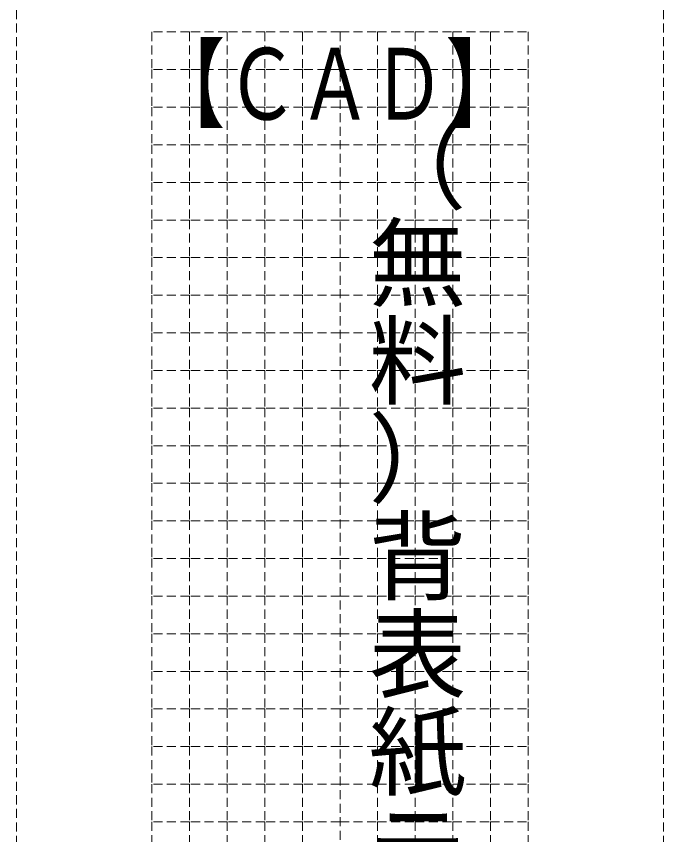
# Model space of a CAD drawing. Units: millimetres on the paper. Extents: x -148 to 223, y -210 to 210.
# Drawn here: x 136.6 to 222.6, y 2.2 to 111 of the extents above; entities that cross this region are included whole.
import ezdxf
from ezdxf.enums import TextEntityAlignment as Align

# ---------------------------------------------------------------- set-up
doc = ezdxf.new("R2010")
doc.units = ezdxf.units.MM
doc.linetypes.add('DASHED1', pattern=[1.8, 1.2, -0.6])
doc.layers.add('0-0', color=3, linetype='DASHED1', lineweight=9)
doc.styles.add('@ＭＳ ゴシック', font='')
doc.styles.add('ＭＳ ゴシック', font='')
doc.styles.get('@ＭＳ ゴシック').set_extended_font_data('@MS Gothic')
doc.styles.get('ＭＳ ゴシック').set_extended_font_data('MS Gothic')

msp = doc.modelspace()

# ---------------------------------------------------------------- linework, layer by layer
at = {"layer": '0-0'}
for p, q in [((136.58, -134.154), (136.58, 168.846)), ((222.58, -134.154), (222.58, 168.846)), ((169.58, 108.929), (169.58, 103.929)), ((174.58, 108.929), (174.58, 103.929)), ((179.58, 108.929), (179.58, -116.071)), ((184.58, 108.929), (184.58, 103.929)), ((189.58, 108.929), (189.58, 103.929)), ((159.58, 103.929), (154.58, 103.929)), ((154.58, 103.929), (154.58, 98.929)), ((164.58, 103.929), (159.58, 103.929)), ((159.58, 103.929), (159.58, 98.929)), ((169.58, 103.929), (164.58, 103.929)), ((164.58, 103.929), (164.58, 98.929)), ((169.58, 103.929), (169.58, 98.929)), ((174.58, 103.929), (174.58, 98.929)), ((184.58, 103.929), (184.58, 98.929)), ((189.58, 103.929), (194.58, 103.929)), ((189.58, 103.929), (189.58, 98.929)), ((194.58, 103.929), (199.58, 103.929)), ((194.58, 103.929), (194.58, 98.929)), ((199.58, 103.929), (204.58, 103.929)), ((199.58, 103.929), (199.58, 98.929)), ((204.58, 103.929), (204.58, 98.929)), ((169.58, 98.929), (169.58, 93.929)), ((174.58, 98.929), (174.58, 93.929)), ((184.58, 98.929), (184.58, 93.929)), ((189.58, 98.929), (189.58, 93.929)), ((169.58, 93.929), (169.58, 88.929)), ((174.58, 93.929), (174.58, 88.929)), ((184.58, 93.929), (184.58, 88.929)), ((189.58, 93.929), (189.58, 88.929)), ((169.58, 88.929), (169.58, 83.929)), ((174.58, 88.929), (174.58, 83.929)), ((184.58, 88.929), (184.58, 83.929)), ((189.58, 88.929), (189.58, 83.929)), ((169.58, 83.929), (169.58, 78.929)), ((174.58, 83.929), (174.58, 78.929)), ((184.58, 83.929), (184.58, 78.929)), ((189.58, 83.929), (189.58, 78.929)), ((169.58, 78.929), (169.58, 73.929)), ((174.58, 78.929), (174.58, 73.929)), ((184.58, 78.929), (184.58, 73.929)), ((189.58, 78.929), (189.58, 73.929)), ((169.58, 73.929), (169.58, 68.929)), ((174.58, 73.929), (174.58, 68.929)), ((184.58, 73.929), (184.58, 68.929)), ((189.58, 73.929), (189.58, 68.929)), ((169.58, 68.929), (169.58, 63.929)), ((174.58, 68.929), (174.58, 63.929)), ((184.58, 68.929), (184.58, 63.929)), ((189.58, 68.929), (189.58, 63.929)), ((169.58, 63.929), (169.58, 58.929)), ((174.58, 63.929), (174.58, 58.929)), ((184.58, 63.929), (184.58, 58.929)), ((189.58, 63.929), (189.58, 58.929)), ((169.58, 58.929), (169.58, 53.929)), ((174.58, 58.929), (174.58, 53.929)), ((184.58, 58.929), (184.58, 53.929)), ((189.58, 58.929), (189.58, 53.929)), ((169.58, 53.929), (169.58, 48.929)), ((174.58, 53.929), (174.58, 48.929)), ((184.58, 53.929), (184.58, 48.929)), ((189.58, 53.929), (189.58, 48.929)), ((169.58, 48.929), (169.58, 43.929)), ((174.58, 48.929), (174.58, 43.929)), ((184.58, 48.929), (184.58, 43.929)), ((189.58, 48.929), (189.58, 43.929)), ((169.58, 43.929), (169.58, 38.929)), ((174.58, 43.929), (174.58, 38.929)), ((184.58, 43.929), (184.58, 38.929)), ((189.58, 43.929), (189.58, 38.929)), ((169.58, 38.929), (169.58, 33.929)), ((174.58, 38.929), (174.58, 33.929)), ((184.58, 38.929), (184.58, 33.929)), ((189.58, 38.929), (189.58, 33.929)), ((169.58, 33.929), (169.58, 28.929)), ((174.58, 33.929), (174.58, 28.929)), ((184.58, 33.929), (184.58, 28.929)), ((189.58, 33.929), (189.58, 28.929)), ((169.58, 28.929), (169.58, 23.929)), ((174.58, 28.929), (174.58, 23.929)), ((184.58, 28.929), (184.58, 23.929)), ((189.58, 28.929), (189.58, 23.929)), ((169.58, 23.929), (169.58, 18.929)), ((174.58, 23.929), (174.58, 18.929)), ((184.58, 23.929), (184.58, 18.929)), ((189.58, 23.929), (189.58, 18.929)), ((169.58, 18.929), (169.58, 13.929)), ((174.58, 18.929), (174.58, 13.929)), ((184.58, 18.929), (184.58, 13.929)), ((189.58, 18.929), (189.58, 13.929)), ((169.58, 13.929), (169.58, 8.929)), ((174.58, 13.929), (174.58, 8.929)), ((184.58, 13.929), (184.58, 8.929)), ((189.58, 13.929), (189.58, 8.929)), ((169.58, 8.929), (169.58, 3.929)), ((174.58, 8.929), (174.58, 3.929)), ((184.58, 8.929), (184.58, 3.929)), ((189.58, 8.929), (189.58, 3.929)), ((169.58, 3.929), (169.58, -1.071)), ((174.58, 3.929), (174.58, -1.071)), ((184.58, 3.929), (184.58, -1.071)), ((189.58, 3.929), (189.58, -1.071))]:
    msp.add_line(p, q, dxfattribs=at)
for points in [[(159.58, 108.929), (154.58, 108.929), (154.58, 103.929)], [(164.58, 108.929), (159.58, 108.929), (159.58, 103.929)], [(169.58, 108.929), (164.58, 108.929), (164.58, 103.929)], [(179.58, 108.929), (174.58, 108.929), (169.58, 108.929)], [(179.58, 108.929), (184.58, 108.929), (189.58, 108.929)], [(189.58, 108.929), (194.58, 108.929), (194.58, 103.929)], [(194.58, 108.929), (199.58, 108.929), (199.58, 103.929)], [(199.58, 108.929), (204.58, 108.929), (204.58, 103.929)], [(179.58, 103.929), (174.58, 103.929), (169.58, 103.929)], [(179.58, 103.929), (184.58, 103.929), (189.58, 103.929)], [(159.58, 98.929), (154.58, 98.929), (154.58, 93.929)], [(164.58, 98.929), (159.58, 98.929), (159.58, 93.929)], [(169.58, 98.929), (164.58, 98.929), (164.58, 93.929)], [(179.58, 98.929), (174.58, 98.929), (169.58, 98.929)], [(179.58, 98.929), (184.58, 98.929), (189.58, 98.929)], [(189.58, 98.929), (194.58, 98.929), (194.58, 93.929)], [(194.58, 98.929), (199.58, 98.929), (199.58, 93.929)], [(199.58, 98.929), (204.58, 98.929), (204.58, 93.929)], [(159.58, 93.929), (154.58, 93.929), (154.58, 88.929)], [(164.58, 93.929), (159.58, 93.929), (159.58, 88.929)], [(169.58, 93.929), (164.58, 93.929), (164.58, 88.929)], [(179.58, 93.929), (174.58, 93.929), (169.58, 93.929)], [(179.58, 93.929), (184.58, 93.929), (189.58, 93.929)], [(189.58, 93.929), (194.58, 93.929), (194.58, 88.929)], [(194.58, 93.929), (199.58, 93.929), (199.58, 88.929)], [(199.58, 93.929), (204.58, 93.929), (204.58, 88.929)], [(159.58, 88.929), (154.58, 88.929), (154.58, 83.929)], [(164.58, 88.929), (159.58, 88.929), (159.58, 83.929)], [(169.58, 88.929), (164.58, 88.929), (164.58, 83.929)], [(179.58, 88.929), (174.58, 88.929), (169.58, 88.929)], [(179.58, 88.929), (184.58, 88.929), (189.58, 88.929)], [(189.58, 88.929), (194.58, 88.929), (194.58, 83.929)], [(194.58, 88.929), (199.58, 88.929), (199.58, 83.929)], [(199.58, 88.929), (204.58, 88.929), (204.58, 83.929)], [(159.58, 83.929), (154.58, 83.929), (154.58, 78.929)], [(164.58, 83.929), (159.58, 83.929), (159.58, 78.929)], [(169.58, 83.929), (164.58, 83.929), (164.58, 78.929)], [(179.58, 83.929), (174.58, 83.929), (169.58, 83.929)], [(179.58, 83.929), (184.58, 83.929), (189.58, 83.929)], [(189.58, 83.929), (194.58, 83.929), (194.58, 78.929)], [(194.58, 83.929), (199.58, 83.929), (199.58, 78.929)], [(199.58, 83.929), (204.58, 83.929), (204.58, 78.929)], [(159.58, 78.929), (154.58, 78.929), (154.58, 73.929)], [(164.58, 78.929), (159.58, 78.929), (159.58, 73.929)], [(169.58, 78.929), (164.58, 78.929), (164.58, 73.929)], [(179.58, 78.929), (174.58, 78.929), (169.58, 78.929)], [(179.58, 78.929), (184.58, 78.929), (189.58, 78.929)], [(189.58, 78.929), (194.58, 78.929), (194.58, 73.929)], [(194.58, 78.929), (199.58, 78.929), (199.58, 73.929)], [(199.58, 78.929), (204.58, 78.929), (204.58, 73.929)], [(159.58, 73.929), (154.58, 73.929), (154.58, 68.929)], [(164.58, 73.929), (159.58, 73.929), (159.58, 68.929)], [(169.58, 73.929), (164.58, 73.929), (164.58, 68.929)], [(179.58, 73.929), (174.58, 73.929), (169.58, 73.929)], [(179.58, 73.929), (184.58, 73.929), (189.58, 73.929)], [(189.58, 73.929), (194.58, 73.929), (194.58, 68.929)], [(194.58, 73.929), (199.58, 73.929), (199.58, 68.929)], [(199.58, 73.929), (204.58, 73.929), (204.58, 68.929)], [(159.58, 68.929), (154.58, 68.929), (154.58, 63.929)], [(164.58, 68.929), (159.58, 68.929), (159.58, 63.929)], [(169.58, 68.929), (164.58, 68.929), (164.58, 63.929)], [(179.58, 68.929), (174.58, 68.929), (169.58, 68.929)], [(179.58, 68.929), (184.58, 68.929), (189.58, 68.929)], [(189.58, 68.929), (194.58, 68.929), (194.58, 63.929)], [(194.58, 68.929), (199.58, 68.929), (199.58, 63.929)], [(199.58, 68.929), (204.58, 68.929), (204.58, 63.929)], [(159.58, 63.929), (154.58, 63.929), (154.58, 58.929)], [(164.58, 63.929), (159.58, 63.929), (159.58, 58.929)], [(169.58, 63.929), (164.58, 63.929), (164.58, 58.929)], [(179.58, 63.929), (174.58, 63.929), (169.58, 63.929)], [(179.58, 63.929), (184.58, 63.929), (189.58, 63.929)], [(189.58, 63.929), (194.58, 63.929), (194.58, 58.929)], [(194.58, 63.929), (199.58, 63.929), (199.58, 58.929)], [(199.58, 63.929), (204.58, 63.929), (204.58, 58.929)], [(159.58, 58.929), (154.58, 58.929), (154.58, 53.929)], [(164.58, 58.929), (159.58, 58.929), (159.58, 53.929)], [(169.58, 58.929), (164.58, 58.929), (164.58, 53.929)], [(179.58, 58.929), (174.58, 58.929), (169.58, 58.929)], [(179.58, 58.929), (184.58, 58.929), (189.58, 58.929)], [(189.58, 58.929), (194.58, 58.929), (194.58, 53.929)], [(194.58, 58.929), (199.58, 58.929), (199.58, 53.929)], [(199.58, 58.929), (204.58, 58.929), (204.58, 53.929)], [(159.58, 53.929), (154.58, 53.929), (154.58, 48.929)], [(164.58, 53.929), (159.58, 53.929), (159.58, 48.929)], [(169.58, 53.929), (164.58, 53.929), (164.58, 48.929)], [(179.58, 53.929), (174.58, 53.929), (169.58, 53.929)], [(179.58, 53.929), (184.58, 53.929), (189.58, 53.929)], [(189.58, 53.929), (194.58, 53.929), (194.58, 48.929)], [(194.58, 53.929), (199.58, 53.929), (199.58, 48.929)], [(199.58, 53.929), (204.58, 53.929), (204.58, 48.929)], [(159.58, 48.929), (154.58, 48.929), (154.58, 43.929)], [(164.58, 48.929), (159.58, 48.929), (159.58, 43.929)], [(169.58, 48.929), (164.58, 48.929), (164.58, 43.929)], [(179.58, 48.929), (174.58, 48.929), (169.58, 48.929)], [(179.58, 48.929), (184.58, 48.929), (189.58, 48.929)], [(189.58, 48.929), (194.58, 48.929), (194.58, 43.929)], [(194.58, 48.929), (199.58, 48.929), (199.58, 43.929)], [(199.58, 48.929), (204.58, 48.929), (204.58, 43.929)], [(159.58, 43.929), (154.58, 43.929), (154.58, 38.929)], [(164.58, 43.929), (159.58, 43.929), (159.58, 38.929)], [(169.58, 43.929), (164.58, 43.929), (164.58, 38.929)], [(179.58, 43.929), (174.58, 43.929), (169.58, 43.929)], [(179.58, 43.929), (184.58, 43.929), (189.58, 43.929)], [(189.58, 43.929), (194.58, 43.929), (194.58, 38.929)], [(194.58, 43.929), (199.58, 43.929), (199.58, 38.929)], [(199.58, 43.929), (204.58, 43.929), (204.58, 38.929)], [(159.58, 38.929), (154.58, 38.929), (154.58, 33.929)], [(164.58, 38.929), (159.58, 38.929), (159.58, 33.929)], [(169.58, 38.929), (164.58, 38.929), (164.58, 33.929)], [(179.58, 38.929), (174.58, 38.929), (169.58, 38.929)], [(179.58, 38.929), (184.58, 38.929), (189.58, 38.929)], [(189.58, 38.929), (194.58, 38.929), (194.58, 33.929)], [(194.58, 38.929), (199.58, 38.929), (199.58, 33.929)], [(199.58, 38.929), (204.58, 38.929), (204.58, 33.929)], [(159.58, 33.929), (154.58, 33.929), (154.58, 28.929)], [(164.58, 33.929), (159.58, 33.929), (159.58, 28.929)], [(169.58, 33.929), (164.58, 33.929), (164.58, 28.929)], [(179.58, 33.929), (174.58, 33.929), (169.58, 33.929)], [(179.58, 33.929), (184.58, 33.929), (189.58, 33.929)], [(189.58, 33.929), (194.58, 33.929), (194.58, 28.929)], [(194.58, 33.929), (199.58, 33.929), (199.58, 28.929)], [(199.58, 33.929), (204.58, 33.929), (204.58, 28.929)], [(159.58, 28.929), (154.58, 28.929), (154.58, 23.929)], [(164.58, 28.929), (159.58, 28.929), (159.58, 23.929)], [(169.58, 28.929), (164.58, 28.929), (164.58, 23.929)], [(179.58, 28.929), (174.58, 28.929), (169.58, 28.929)], [(179.58, 28.929), (184.58, 28.929), (189.58, 28.929)], [(189.58, 28.929), (194.58, 28.929), (194.58, 23.929)], [(194.58, 28.929), (199.58, 28.929), (199.58, 23.929)], [(199.58, 28.929), (204.58, 28.929), (204.58, 23.929)], [(159.58, 23.929), (154.58, 23.929), (154.58, 18.929)], [(164.58, 23.929), (159.58, 23.929), (159.58, 18.929)], [(169.58, 23.929), (164.58, 23.929), (164.58, 18.929)], [(179.58, 23.929), (174.58, 23.929), (169.58, 23.929)], [(179.58, 23.929), (184.58, 23.929), (189.58, 23.929)], [(189.58, 23.929), (194.58, 23.929), (194.58, 18.929)], [(194.58, 23.929), (199.58, 23.929), (199.58, 18.929)], [(199.58, 23.929), (204.58, 23.929), (204.58, 18.929)], [(159.58, 18.929), (154.58, 18.929), (154.58, 13.929)], [(164.58, 18.929), (159.58, 18.929), (159.58, 13.929)], [(169.58, 18.929), (164.58, 18.929), (164.58, 13.929)], [(179.58, 18.929), (174.58, 18.929), (169.58, 18.929)], [(179.58, 18.929), (184.58, 18.929), (189.58, 18.929)], [(189.58, 18.929), (194.58, 18.929), (194.58, 13.929)], [(194.58, 18.929), (199.58, 18.929), (199.58, 13.929)], [(199.58, 18.929), (204.58, 18.929), (204.58, 13.929)], [(159.58, 13.929), (154.58, 13.929), (154.58, 8.929)], [(164.58, 13.929), (159.58, 13.929), (159.58, 8.929)], [(169.58, 13.929), (164.58, 13.929), (164.58, 8.929)], [(179.58, 13.929), (174.58, 13.929), (169.58, 13.929)], [(179.58, 13.929), (184.58, 13.929), (189.58, 13.929)], [(189.58, 13.929), (194.58, 13.929), (194.58, 8.929)], [(194.58, 13.929), (199.58, 13.929), (199.58, 8.929)], [(199.58, 13.929), (204.58, 13.929), (204.58, 8.929)], [(159.58, 8.929), (154.58, 8.929), (154.58, 3.929)], [(164.58, 8.929), (159.58, 8.929), (159.58, 3.929)], [(169.58, 8.929), (164.58, 8.929), (164.58, 3.929)], [(179.58, 8.929), (174.58, 8.929), (169.58, 8.929)], [(179.58, 8.929), (184.58, 8.929), (189.58, 8.929)], [(189.58, 8.929), (194.58, 8.929), (194.58, 3.929)], [(194.58, 8.929), (199.58, 8.929), (199.58, 3.929)], [(199.58, 8.929), (204.58, 8.929), (204.58, 3.929)], [(159.58, 3.929), (154.58, 3.929), (154.58, -1.071)], [(164.58, 3.929), (159.58, 3.929), (159.58, -1.071)], [(169.58, 3.929), (164.58, 3.929), (164.58, -1.071)], [(179.58, 3.929), (174.58, 3.929), (169.58, 3.929)], [(179.58, 3.929), (184.58, 3.929), (189.58, 3.929)], [(189.58, 3.929), (194.58, 3.929), (194.58, -1.071)], [(194.58, 3.929), (199.58, 3.929), (199.58, -1.071)], [(199.58, 3.929), (204.58, 3.929), (204.58, -1.071)]]:
    msp.add_lwpolyline(points, dxfattribs=at)

# ---------------------------------------------------------------- texts
at = {"layer": '0-0', "color": 7, "style": 'ＭＳ ゴシック', "width": 0.75}
msp.add_text('【ＣＡＤ】', height=9.531, dxfattribs=at).set_placement((154.58, 94.414), align=Align.BOTTOM_LEFT)
at = {"layer": '0-0', "color": 7, "style": '@ＭＳ ゴシック'}
msp.add_text('（無料）背表紙テンプレート', height=9.531, rotation=270, dxfattribs=at).set_placement((182.08, 97.868), align=Align.BOTTOM_LEFT)

doc.saveas('drawing.dxf')
